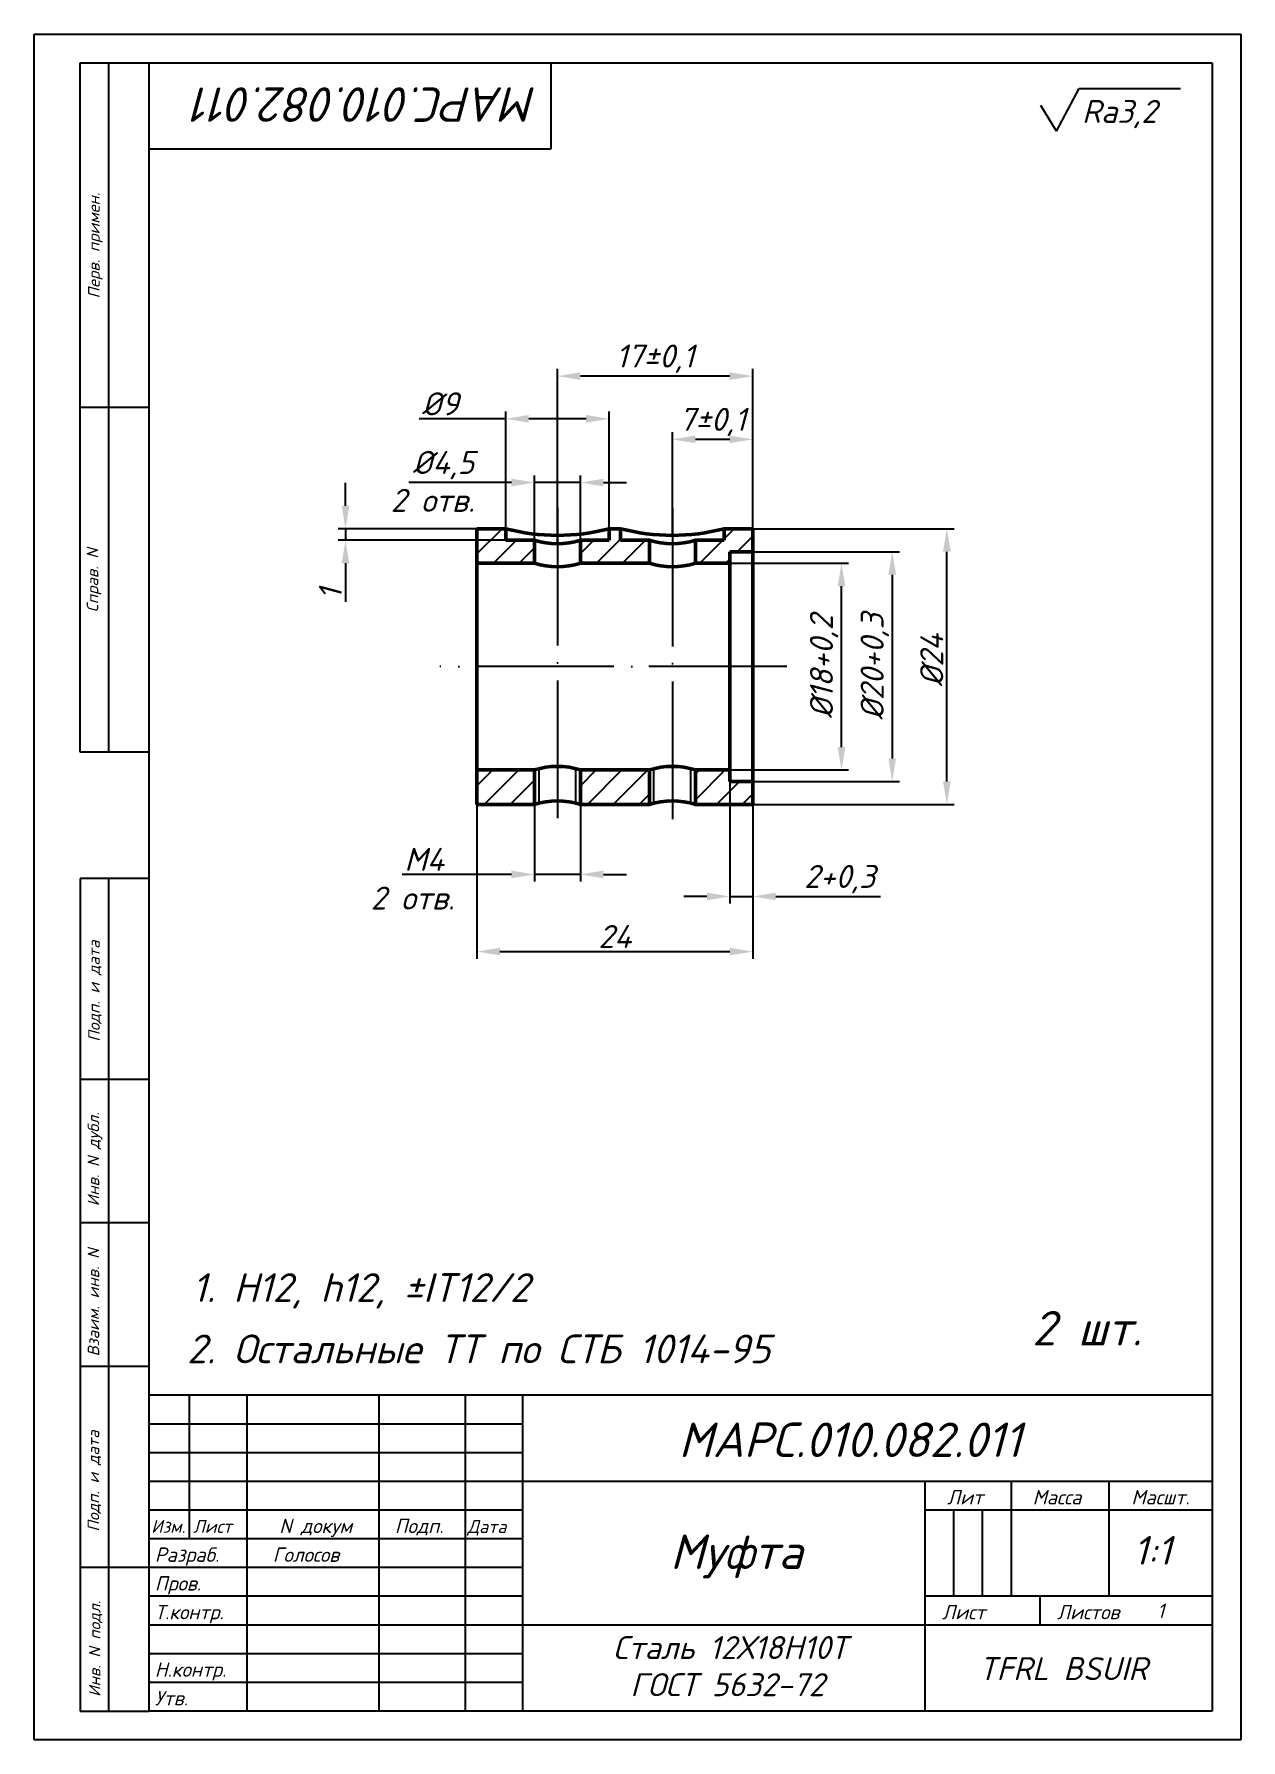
# Model space of a CAD drawing. Header units: millimetres. Extents: x -5427 to 3670, y -5891 to 948.
# Drawn here: x 2098.7 to 2308.7, y -2998.4 to -2701.4 of the extents above; entities that cross this region are included whole.
import ezdxf
from ezdxf.enums import TextEntityAlignment as Align

# ---------------------------------------------------------------- set-up
doc = ezdxf.new("R2010")
doc.units = ezdxf.units.MM
doc.header["$MEASUREMENT"] = 0
doc.linetypes.add('ACAD_ISO04W100', pattern=[30, 24, -3, 0, -3])
doc.layers.add('оси', color=1, linetype='ACAD_ISO04W100')
doc.layers.add('Толстые', color=7, linetype='Continuous', lineweight=50)
doc.layers.add('Тонкие', color=140, linetype='Continuous', lineweight=25)
doc.styles.get("Standard").update_dxf_attribs({"font": 'isocpeui.ttf'})
doc.styles.add('Для рамки', font='simplex.shx', dxfattribs={"oblique": 15, "height": 4})
doc.dimstyles.new('ISO-25', dxfattribs={"dimtxt": 4, "dimasz": 4, "dimexe": 1.25, "dimexo": 0, "dimtad": 1, "dimtxsty": 'Standard', "dimcen": 2.5, "dimadec": 0, "dimazin": 0, "dimtfac": 1, "dimtmove": 0, "dimatfit": 3, "dimfxl": 1, "dimarcsym": 0})

# ---------------------------------------------------------------- blocks, each defined once
blk = doc.blocks.new('*D502')
at = {"layer": 'Defpoints', "color": 0, "transparency": 16777216}
for p in [(2219.73, -2793.53), (2239.16, -2793.53), (2219.73, -2829.53)]:
    blk.add_point(p, dxfattribs=at)
at = {"layer": 'Тонкие', "color": 0, "lineweight": -2, "transparency": 16777216}
for p, q in [((2219.73, -2793.53), (2240.41, -2793.53)), ((2239.16, -2825.53), (2239.16, -2797.53)), ((2219.73, -2829.53), (2240.41, -2829.53))]:
    blk.add_line(p, q, dxfattribs=at)
at = {"layer": 'Тонкие', "color": 0, "transparency": 16777216}
for points in [[(2238.5, -2797.53), (2239.83, -2797.53), (2239.16, -2793.53)], [(2238.5, -2825.53), (2239.83, -2825.53), (2239.16, -2829.53)]]:
    blk.add_solid(points, dxfattribs=at)
at = {"layer": 'Тонкие', "color": 0, "transparency": 16777216, "insert": (2236.14, -2811.53), "char_height": 4, "attachment_point": 5, "rotation": 90}
blk.add_mtext('%%c18+0,2', dxfattribs=at)
blk = doc.blocks.new('*D503')
at = {"layer": 'Defpoints', "color": 0, "transparency": 16777216}
for p in [(2223.73, -2787.53), (2257.5, -2787.53), (2223.73, -2835.53)]:
    blk.add_point(p, dxfattribs=at)
at = {"layer": 'Тонкие', "color": 0, "lineweight": -2, "transparency": 16777216}
for p, q in [((2223.73, -2787.53), (2258.75, -2787.53)), ((2257.5, -2831.53), (2257.5, -2791.53)), ((2223.73, -2835.53), (2258.75, -2835.53))]:
    blk.add_line(p, q, dxfattribs=at)
at = {"layer": 'Тонкие', "color": 0, "transparency": 16777216}
for points in [[(2256.83, -2791.53), (2258.17, -2791.53), (2257.5, -2787.53)], [(2256.83, -2831.53), (2258.17, -2831.53), (2257.5, -2835.53)]]:
    blk.add_solid(points, dxfattribs=at)
at = {"layer": 'Тонкие', "color": 0, "transparency": 16777216, "insert": (2254.87, -2810.41), "char_height": 4, "attachment_point": 5, "rotation": 90}
blk.add_mtext('%%c24', dxfattribs=at)
blk = doc.blocks.new('*D504')
at = {"layer": 'Defpoints', "color": 0, "transparency": 16777216}
for p in [(2219.73, -2831.53), (2223.73, -2831.53), (2223.73, -2851.55)]:
    blk.add_point(p, dxfattribs=at)
at = {"layer": 'Тонкие', "color": 0, "lineweight": -2, "transparency": 16777216}
for p, q in [((2219.73, -2831.53), (2219.73, -2852.8)), ((2223.73, -2831.53), (2223.73, -2852.8)), ((2215.73, -2851.55), (2211.73, -2851.55)), ((2219.73, -2851.55), (2223.73, -2851.55)), ((2227.73, -2851.55), (2245.97, -2851.55))]:
    blk.add_line(p, q, dxfattribs=at)
at = {"layer": 'Тонкие', "color": 0, "transparency": 16777216}
for points in [[(2215.73, -2850.88), (2215.73, -2852.22), (2219.73, -2851.55)], [(2227.73, -2850.88), (2227.73, -2852.22), (2223.73, -2851.55)]]:
    blk.add_solid(points, dxfattribs=at)
at = {"layer": 'Тонкие', "color": 0, "transparency": 16777216, "insert": (2238.85, -2848.53), "char_height": 4, "attachment_point": 5}
blk.add_mtext('2+0,3', dxfattribs=at)
blk = doc.blocks.new('*D505')
at = {"layer": 'Defpoints', "color": 0, "transparency": 16777216}
for p in [(2209.73, -2771.97), (2209.73, -2788.68), (2223.73, -2787.53)]:
    blk.add_point(p, dxfattribs=at)
at = {"layer": 'Тонкие', "color": 0, "lineweight": -2, "transparency": 16777216}
for p, q in [((2209.73, -2788.68), (2209.73, -2770.72)), ((2223.73, -2787.53), (2223.73, -2770.72)), ((2219.73, -2771.97), (2213.73, -2771.97))]:
    blk.add_line(p, q, dxfattribs=at)
at = {"layer": 'Тонкие', "color": 0, "transparency": 16777216}
for points in [[(2213.73, -2771.3), (2213.73, -2772.63), (2209.73, -2771.97)], [(2219.73, -2771.3), (2219.73, -2772.63), (2223.73, -2771.97)]]:
    blk.add_solid(points, dxfattribs=at)
at = {"layer": 'Тонкие', "color": 0, "transparency": 16777216, "insert": (2216.73, -2768.94), "char_height": 4, "attachment_point": 5}
blk.add_mtext('7%%p0,1', dxfattribs=at)
blk = doc.blocks.new('*D506')
at = {"layer": 'Defpoints', "color": 0, "transparency": 16777216}
for p in [(2189.73, -2760.95), (2223.73, -2787.53), (2189.73, -2790.15)]:
    blk.add_point(p, dxfattribs=at)
at = {"layer": 'Тонкие', "color": 0, "lineweight": -2, "transparency": 16777216}
for p, q in [((2189.73, -2790.15), (2189.73, -2759.7)), ((2219.73, -2760.95), (2193.73, -2760.95)), ((2223.73, -2787.53), (2223.73, -2759.7))]:
    blk.add_line(p, q, dxfattribs=at)
at = {"layer": 'Тонкие', "color": 0, "transparency": 16777216}
for points in [[(2193.73, -2760.28), (2193.73, -2761.61), (2189.73, -2760.95)], [(2219.73, -2760.28), (2219.73, -2761.61), (2223.73, -2760.95)]]:
    blk.add_solid(points, dxfattribs=at)
at = {"layer": 'Тонкие', "color": 0, "transparency": 16777216, "insert": (2206.73, -2757.92), "char_height": 4, "attachment_point": 5}
blk.add_mtext('17%%p0,1', dxfattribs=at)
blk = doc.blocks.new('*D507')
at = {"layer": 'Defpoints', "color": 0, "transparency": 16777216}
for p in [(2193.73, -2779.48), (2185.73, -2789.53), (2193.73, -2789.53)]:
    blk.add_point(p, dxfattribs=at)
at = {"layer": 'Тонкие', "color": 0, "lineweight": -2, "transparency": 16777216}
for p, q in [((2181.73, -2779.48), (2163.88, -2779.48)), ((2185.73, -2789.53), (2185.73, -2778.23)), ((2193.73, -2779.48), (2185.73, -2779.48)), ((2193.73, -2789.53), (2193.73, -2778.23)), ((2197.73, -2779.48), (2201.73, -2779.48))]:
    blk.add_line(p, q, dxfattribs=at)
at = {"layer": 'Тонкие', "color": 0, "transparency": 16777216}
for points in [[(2181.73, -2778.81), (2181.73, -2780.15), (2185.73, -2779.48)], [(2197.73, -2778.81), (2197.73, -2780.15), (2193.73, -2779.48)]]:
    blk.add_solid(points, dxfattribs=at)
at = {"layer": 'Тонкие', "color": 0, "transparency": 16777216, "insert": (2169.89, -2776.45), "char_height": 4, "attachment_point": 5}
blk.add_mtext('%%c4,5', dxfattribs=at)
blk = doc.blocks.new('*D508')
at = {"layer": 'Defpoints', "color": 0, "transparency": 16777216}
for p in [(2198.73, -2768.39), (2180.73, -2787.53), (2198.73, -2787.53)]:
    blk.add_point(p, dxfattribs=at)
at = {"layer": 'Тонкие', "color": 0, "lineweight": -2, "transparency": 16777216}
for p, q in [((2180.73, -2787.53), (2180.73, -2767.14)), ((2198.73, -2787.53), (2198.73, -2767.14)), ((2180.73, -2768.39), (2165.69, -2768.39)), ((2194.73, -2768.39), (2184.73, -2768.39))]:
    blk.add_line(p, q, dxfattribs=at)
at = {"layer": 'Тонкие', "color": 0, "transparency": 16777216}
for points in [[(2184.73, -2767.72), (2184.73, -2769.06), (2180.73, -2768.39)], [(2194.73, -2767.72), (2194.73, -2769.06), (2198.73, -2768.39)]]:
    blk.add_solid(points, dxfattribs=at)
at = {"layer": 'Тонкие', "color": 0, "transparency": 16777216, "insert": (2169.33, -2765.77), "char_height": 4, "attachment_point": 5}
blk.add_mtext('%%c9', dxfattribs=at)
blk = doc.blocks.new('*D509')
at = {"layer": 'Defpoints', "color": 0, "transparency": 16777216}
for p in [(2185.73, -2835.53), (2193.73, -2835.53), (2193.73, -2847.72)]:
    blk.add_point(p, dxfattribs=at)
at = {"layer": 'Тонкие', "color": 0, "lineweight": -2, "transparency": 16777216}
for p, q in [((2185.73, -2835.53), (2185.73, -2848.97)), ((2193.73, -2835.53), (2193.73, -2848.97)), ((2181.73, -2847.72), (2162.71, -2847.72)), ((2193.73, -2847.72), (2185.73, -2847.72)), ((2197.73, -2847.72), (2201.73, -2847.72))]:
    blk.add_line(p, q, dxfattribs=at)
at = {"layer": 'Тонкие', "color": 0, "transparency": 16777216}
for points in [[(2181.73, -2847.05), (2181.73, -2848.38), (2185.73, -2847.72)], [(2197.73, -2847.05), (2197.73, -2848.38), (2193.73, -2847.72)]]:
    blk.add_solid(points, dxfattribs=at)
at = {"layer": 'Тонкие', "color": 0, "transparency": 16777216, "insert": (2166.55, -2845.09), "char_height": 4, "attachment_point": 5}
blk.add_mtext('M4', dxfattribs=at)
blk = doc.blocks.new('*D510')
at = {"layer": 'Defpoints', "color": 0, "transparency": 16777216}
for p in [(2223.73, -2791.53), (2223.73, -2831.53), (2247.99, -2831.53)]:
    blk.add_point(p, dxfattribs=at)
at = {"layer": 'Тонкие', "color": 0, "lineweight": -2, "transparency": 16777216}
for p, q in [((2223.73, -2791.53), (2249.24, -2791.53)), ((2247.99, -2795.53), (2247.99, -2827.53)), ((2223.73, -2831.53), (2249.24, -2831.53))]:
    blk.add_line(p, q, dxfattribs=at)
at = {"layer": 'Тонкие', "color": 0, "transparency": 16777216}
for points in [[(2247.32, -2795.53), (2248.66, -2795.53), (2247.99, -2791.53)], [(2247.32, -2827.53), (2248.66, -2827.53), (2247.99, -2831.53)]]:
    blk.add_solid(points, dxfattribs=at)
at = {"layer": 'Тонкие', "color": 0, "transparency": 16777216, "insert": (2244.97, -2811.53), "char_height": 4, "attachment_point": 5, "rotation": 90}
blk.add_mtext('%%c20+0,3', dxfattribs=at)
blk = doc.blocks.new('*D511')
at = {"layer": 'Defpoints', "color": 0, "transparency": 16777216}
for p in [(2175.73, -2835.53), (2223.73, -2835.53), (2223.73, -2861.15)]:
    blk.add_point(p, dxfattribs=at)
at = {"layer": 'Тонкие', "color": 0, "lineweight": -2, "transparency": 16777216}
for p, q in [((2175.73, -2835.53), (2175.73, -2862.4)), ((2223.73, -2835.53), (2223.73, -2862.4)), ((2179.73, -2861.15), (2219.73, -2861.15))]:
    blk.add_line(p, q, dxfattribs=at)
at = {"layer": 'Тонкие', "color": 0, "transparency": 16777216}
for points in [[(2179.73, -2860.48), (2179.73, -2861.82), (2175.73, -2861.15)], [(2219.73, -2860.48), (2219.73, -2861.82), (2223.73, -2861.15)]]:
    blk.add_solid(points, dxfattribs=at)
at = {"layer": 'Тонкие', "color": 0, "transparency": 16777216, "insert": (2199.73, -2858.52), "char_height": 4, "attachment_point": 5}
blk.add_mtext('24', dxfattribs=at)
blk = doc.blocks.new('*D517')
at = {"layer": 'Defpoints', "color": 0, "transparency": 16777216}
for p in [(2180.73, -2787.53), (2152.85, -2789.53), (2180.73, -2789.53)]:
    blk.add_point(p, dxfattribs=at)
at = {"layer": 'Тонкие', "color": 0, "lineweight": -2, "transparency": 16777216}
for p, q in [((2152.85, -2783.53), (2152.85, -2779.53)), ((2180.73, -2787.53), (2151.6, -2787.53)), ((2152.85, -2787.53), (2152.85, -2789.53)), ((2180.73, -2789.53), (2151.6, -2789.53)), ((2152.85, -2793.53), (2152.85, -2800.23))]:
    blk.add_line(p, q, dxfattribs=at)
at = {"layer": 'Тонкие', "color": 0, "transparency": 16777216}
for points in [[(2152.19, -2783.53), (2153.52, -2783.53), (2152.85, -2787.53)], [(2152.19, -2793.53), (2153.52, -2793.53), (2152.85, -2789.53)]]:
    blk.add_solid(points, dxfattribs=at)
at = {"layer": 'Тонкие', "color": 0, "transparency": 16777216, "insert": (2150.23, -2798.88), "char_height": 4, "attachment_point": 5, "rotation": 90}
blk.add_mtext('1', dxfattribs=at)

msp = doc.modelspace()

# ---------------------------------------------------------------- hatches: boundary and pattern name
at = {"layer": 'Тонкие'}
h = msp.add_hatch(dxfattribs=at)
h.set_pattern_fill('ANSI31', color=256, style=0)
h.set_pattern_definition([(45, (-7831.543, -3859.3244), (-2.245064, 2.245064), [])])
h.paths.add_polyline_path([(2185.732, -2793.525), (2185.732, -2789.525), (2180.732, -2789.525), (2180.732, -2787.525), (2175.732, -2787.525), (2175.732, -2793.525)])
h.paths.add_polyline_path([(2193.732, -2793.525), (2205.732, -2793.525), (2205.732, -2789.525), (2200.732, -2789.525), (2200.732, -2787.525), (2198.732, -2787.525), (2198.732, -2789.525), (2193.732, -2789.525)])
h.paths.add_polyline_path([(2223.732, -2791.525), (2223.732, -2787.525), (2218.732, -2787.525), (2218.732, -2789.525), (2213.732, -2789.525), (2213.732, -2793.525), (2219.732, -2793.525), (2219.732, -2791.525)])
h.paths.add_polyline_path([(2213.732, -2829.525), (2213.732, -2835.525), (2223.732, -2835.525), (2223.732, -2831.525), (2219.732, -2831.525), (2219.732, -2829.525)])
h.paths.add_polyline_path([(2205.732, -2835.525), (2205.732, -2829.525), (2193.732, -2829.525), (2193.732, -2835.525)])
h.paths.add_polyline_path([(2185.732, -2835.525), (2185.732, -2829.525), (2175.732, -2829.525), (2175.732, -2835.525)])

# ---------------------------------------------------------------- linework, layer by layer
for p, q in [((2098.664, -2998.404), (2098.664, -2701.404)), ((2098.664, -2701.404), (2308.664, -2701.404)), ((2308.664, -2701.404), (2308.664, -2998.404)), ((2106.664, -2826.404), (2106.664, -2706.404)), ((2106.664, -2706.404), (2118.664, -2706.404)), ((2111.664, -2826.404), (2111.664, -2706.404)), ((2118.664, -2993.404), (2118.664, -2706.404)), ((2118.664, -2706.404), (2303.664, -2706.404)), ((2188.664, -2721.404), (2188.664, -2706.404)), ((2303.664, -2706.404), (2303.664, -2993.404)), ((2118.664, -2721.404), (2188.664, -2721.404)), ((2118.664, -2766.404), (2106.664, -2766.404)), ((2118.664, -2826.404), (2106.664, -2826.404)), ((2106.664, -2848.404), (2106.664, -2993.404)), ((2118.664, -2848.404), (2106.664, -2848.404)), ((2111.664, -2993.404), (2111.664, -2848.404)), ((2118.664, -2883.404), (2106.664, -2883.404)), ((2118.664, -2908.404), (2106.664, -2908.404)), ((2118.664, -2933.404), (2106.664, -2933.404)), ((2303.664, -2938.404), (2118.664, -2938.404)), ((2125.664, -2938.404), (2125.664, -2963.404)), ((2125.664, -2938.404), (2125.664, -2963.404)), ((2135.664, -2938.404), (2135.664, -2993.404)), ((2135.664, -2938.404), (2135.664, -2993.404)), ((2158.664, -2938.404), (2158.664, -2993.404)), ((2158.664, -2938.404), (2158.664, -2993.404)), ((2173.664, -2938.404), (2173.664, -2993.404)), ((2173.664, -2938.404), (2173.664, -2993.404)), ((2183.664, -2938.404), (2183.664, -2993.404)), ((2183.664, -2938.404), (2183.664, -2993.404)), ((2303.664, -2953.404), (2183.664, -2953.404)), ((2253.664, -2953.404), (2253.664, -2993.404)), ((2253.664, -2953.404), (2253.664, -2993.404)), ((2268.664, -2953.404), (2268.664, -2973.404)), ((2268.664, -2953.404), (2268.664, -2973.404)), ((2285.664, -2953.404), (2285.664, -2973.404)), ((2285.664, -2953.404), (2285.664, -2973.404)), ((2183.664, -2958.404), (2118.664, -2958.404)), ((2303.664, -2958.404), (2253.664, -2958.404)), ((2183.664, -2963.404), (2118.664, -2963.404)), ((2183.664, -2963.404), (2118.664, -2963.404)), ((2118.664, -2968.404), (2106.664, -2968.404)), ((2303.664, -2973.404), (2253.664, -2973.404)), ((2303.664, -2973.404), (2253.664, -2973.404)), ((2273.664, -2973.404), (2273.664, -2978.404)), ((2273.664, -2973.404), (2273.664, -2978.404)), ((2303.664, -2978.404), (2183.664, -2978.404)), ((2303.664, -2978.404), (2183.664, -2978.404)), ((2106.664, -2993.404), (2118.664, -2993.404)), ((2303.664, -2993.404), (2118.664, -2993.404)), ((2308.664, -2998.404), (2098.664, -2998.404))]:
    msp.add_line(p, q)
at = {"layer": 'оси'}
for p, q in [((2189.742, -2783.845), (2189.742, -2838.927)), ((2209.742, -2784.014), (2209.742, -2839.707)), ((2229.651, -2811.525), (2169.279, -2811.525))]:
    msp.add_line(p, q, dxfattribs=at)
at = {"layer": 'Толстые'}
for p, q in [((2175.732, -2787.525), (2175.732, -2835.525)), ((2175.732, -2787.525), (2180.732, -2787.525)), ((2180.732, -2787.525), (2180.732, -2789.525)), ((2198.732, -2789.525), (2198.732, -2787.525)), ((2198.732, -2787.525), (2200.732, -2787.525)), ((2200.732, -2787.525), (2200.732, -2789.525)), ((2218.732, -2789.525), (2218.732, -2787.525)), ((2223.732, -2787.525), (2218.732, -2787.525)), ((2223.732, -2787.525), (2223.732, -2835.525)), ((2180.732, -2789.525), (2185.732, -2789.525)), ((2185.732, -2793.525), (2185.732, -2789.525)), ((2193.732, -2789.525), (2193.732, -2793.525)), ((2193.732, -2789.525), (2198.732, -2789.525)), ((2200.732, -2789.525), (2205.732, -2789.525)), ((2205.732, -2793.525), (2205.732, -2789.525)), ((2213.732, -2789.525), (2213.732, -2793.525)), ((2213.732, -2789.525), (2218.732, -2789.525)), ((2219.732, -2791.525), (2219.732, -2831.525)), ((2223.732, -2791.525), (2219.732, -2791.525)), ((2223.732, -2831.525), (2223.732, -2791.525)), ((2185.732, -2793.525), (2175.732, -2793.525)), ((2205.732, -2793.525), (2193.732, -2793.525)), ((2219.732, -2793.525), (2213.732, -2793.525)), ((2185.732, -2829.525), (2175.732, -2829.525)), ((2185.732, -2835.525), (2185.732, -2829.525)), ((2205.732, -2829.525), (2193.732, -2829.525)), ((2193.732, -2829.525), (2193.732, -2835.525)), ((2205.732, -2835.525), (2205.732, -2829.525)), ((2219.732, -2829.525), (2213.732, -2829.525)), ((2213.732, -2829.525), (2213.732, -2835.525)), ((2223.732, -2831.525), (2219.732, -2831.525)), ((2175.732, -2835.525), (2185.732, -2835.525)), ((2193.732, -2835.525), (2205.732, -2835.525)), ((2213.732, -2835.525), (2223.732, -2835.525))]:
    msp.add_line(p, q, dxfattribs=at)
for centre, radius, start, end in [((2189.732, -2752.994), 35.684, 255.39157, 284.60843), ((2209.732, -2752.994), 35.684, 255.39157, 284.60843), ((2189.732, -2776.968), 13.179, 252.33082, 287.66918), ((2209.732, -2776.968), 13.179, 252.33082, 287.66918), ((2189.732, -2780.968), 13.179, 252.33082, 287.66918), ((2209.732, -2780.968), 13.179, 252.33082, 287.66918), ((2189.732, -2842.082), 13.179, 72.33082, 107.66918), ((2209.732, -2842.082), 13.179, 72.33082, 107.66918), ((2189.732, -2848.082), 13.179, 72.33082, 107.66918), ((2209.732, -2848.082), 13.179, 72.33082, 107.66918)]:
    msp.add_arc(centre, radius, start, end, dxfattribs=at)
at = {"layer": 'Тонкие'}
for p, q in [((2276.553, -2718.287), (2280.517, -2710.862)), ((2280.517, -2710.862), (2298.183, -2710.867)), ((2276.553, -2718.287), (2273.827, -2713.832)), ((2186.532, -2835.298), (2186.532, -2829.298)), ((2192.932, -2835.298), (2192.932, -2829.298)), ((2206.532, -2835.298), (2206.532, -2829.298)), ((2212.932, -2835.298), (2212.932, -2829.298)), ((2183.664, -2943.404), (2118.664, -2943.404)), ((2183.664, -2948.404), (2118.664, -2948.404)), ((2183.664, -2953.404), (2118.664, -2953.404)), ((2258.664, -2958.404), (2258.664, -2973.404)), ((2258.664, -2958.404), (2258.664, -2973.404)), ((2263.664, -2958.404), (2263.664, -2973.404)), ((2263.664, -2958.404), (2263.664, -2973.404)), ((2183.664, -2968.404), (2118.664, -2968.404)), ((2183.664, -2968.404), (2118.664, -2968.404)), ((2183.664, -2973.404), (2118.664, -2973.404)), ((2183.664, -2973.404), (2118.664, -2973.404)), ((2183.664, -2978.404), (2118.664, -2978.404)), ((2183.664, -2978.404), (2118.664, -2978.404)), ((2183.664, -2983.404), (2118.664, -2983.404)), ((2183.664, -2983.404), (2118.664, -2983.404)), ((2183.664, -2988.404), (2118.664, -2988.404)), ((2183.664, -2988.404), (2118.664, -2988.404))]:
    msp.add_line(p, q, dxfattribs=at)

# ---------------------------------------------------------------- texts
msp.add_text('МАРС.010.082.011', height=6, rotation=180, dxfattribs=at).set_placement((2186.287, -2710.672))
for s, height, p in [('Ra3,2', 4, (2281.014, -2716.861)), ('2 отв.', 4, (2160.714, -2784.584)), ('2 отв.', 4, (2157.221, -2853.828)), ('1. H12, h12, %%pIT12/2', 5, (2126.169, -2922.145)), ('2 шт.', 6, (2272.353, -2929.723)), ('2. Остальные ТТ по СТБ 1014-95', 5, (2125.27, -2932.825)), ('МАРС.010.082.011', 6, (2210.828, -2949.146)), ('Изм.', 2.25, (2119.032, -2962.359)), ('Лист', 2.25, (2126.319, -2962.359)), ('Дата', 2.25, (2174.068, -2962.39)), ('Муфта', 6, (2209.344, -2968.639)), ('1:1', 5, (2289.951, -2967.901)), ('Разраб.', 2.5, (2119.664, -2967.404)), ('Голосов', 2.5, (2140.195, -2967.404)), ('Пров.', 2.5, (2119.664, -2972.404)), ('Т.контр.', 2.5, (2119.664, -2977.404)), ('Лист', 2.5, (2256.664, -2977.404)), ('Листов', 2.5, (2276.664, -2977.404)), ('1', 2.5, (2294.102, -2977.17)), ('Сталь 12Х18Н10Т', 4, (2199.401, -2984.33)), ('TFRL BSUIR', 4, (2263.012, -2987.999)), ('Н.контр.', 2.5, (2119.664, -2987.404)), ('ГОСТ 5632-72', 4, (2202.402, -2990.794)), ('Утв.', 2.5, (2119.664, -2992.404))]:
    msp.add_text(s, height=height, dxfattribs=at).set_placement(p)
at = {"layer": 'Тонкие', "linetype": 'Continuous', "style": 'Для рамки', "oblique": 15}
for s, p in [('Перв. примен.', (2110.069, -2747.432)), ('Справ. N', (2109.825, -2802.066)), ('Подп. и дата', (2110.085, -2876.845)), ('Инв. N дубл.', (2109.987, -2905.485)), ('Взаим. инв. N', (2109.987, -2931.647)), ('Подп. и дата', (2109.987, -2962.147)), ('Инв. N подл.', (2110.212, -2990.918))]:
    msp.add_text(s, height=2, rotation=90, dxfattribs=at).set_placement(p)
at = {"layer": 'Тонкие'}
for s, p in [('Лит', (2260.664, -2957.404)), ('Масса', (2276.664, -2957.404)), ('Масшт.', (2294.664, -2957.404)), ('N докум', (2147.664, -2962.404)), ('Подп.', (2165.664, -2962.404))]:
    msp.add_text(s, height=2.5, dxfattribs=at).set_placement(p, align=Align.CENTER)

# ---------------------------------------------------------------- dimensions: what is measured, and where the dimension line sits
for base, p1, p2, text, picture, middle in [((2189.732, -2760.948), (2223.732, -2787.525), (2189.732, -2790.147), '17%%p0,1', '*D506', (2206.732, -2757.923)), ((2209.732, -2771.967), (2223.732, -2787.525), (2209.732, -2788.679), '7%%p0,1', '*D505', (2216.732, -2768.942)), ((2223.732, -2861.149), (2175.732, -2835.525), (2223.732, -2835.525), '24', '*D511', (2199.732, -2858.524))]:
    dim = msp.add_linear_dim(base=base, p1=p1, p2=p2, text=text, dimstyle='ISO-25', dxfattribs=at)
    dim.commit()
    dim.dimension.update_dxf_attribs({"geometry": picture, "text_midpoint": middle})
for base, p1, p2, text, picture, middle in [((2198.732, -2768.391), (2180.732, -2787.525), (2198.732, -2787.525), '%%c9', '*D508', (2169.333, -2768.391)), ((2193.732, -2779.48), (2185.732, -2789.525), (2193.732, -2789.525), '%%c4,5', '*D507', (2169.888, -2779.48)), ((2223.732, -2851.551), (2219.732, -2831.525), (2223.732, -2831.525), '2+0,3', '*D504', (2238.849, -2851.551)), ((2193.732, -2847.716), (2185.732, -2835.525), (2193.732, -2835.525), 'M4', '*D509', (2166.547, -2847.716))]:
    dim = msp.add_linear_dim(base=base, p1=p1, p2=p2, text=text, dimstyle='ISO-25', dxfattribs=at)
    dim.commit()
    dim.dimension.update_dxf_attribs({"geometry": picture, "text_midpoint": middle, "dimtype": 160})
for base, p1, p2, text, picture, middle in [((2152.854, -2789.525), (2180.732, -2787.525), (2180.732, -2789.525), '1', '*D517', (2150.229, -2798.876)), ((2247.99, -2831.525), (2223.732, -2791.525), (2223.732, -2831.525), '%%c20+0,3', '*D510', (2244.965, -2811.525)), ((2239.163, -2793.525), (2219.732, -2829.525), (2219.732, -2793.525), '%%c18+0,2', '*D502', (2236.138, -2811.525))]:
    dim = msp.add_linear_dim(base=base, p1=p1, p2=p2, angle=90, text=text, dimstyle='ISO-25', dxfattribs=at)
    dim.commit()
    dim.dimension.update_dxf_attribs({"geometry": picture, "text_midpoint": middle})
dim = msp.add_linear_dim(base=(2257.5, -2787.525), p1=(2223.732, -2835.525), p2=(2223.732, -2787.525), angle=90, text='%%c24', dimstyle='ISO-25', dxfattribs=at)
dim.commit()
dim.dimension.update_dxf_attribs({"geometry": '*D503', "text_midpoint": (2257.5, -2810.413), "dimtype": 160})

doc.saveas('drawing.dxf')
